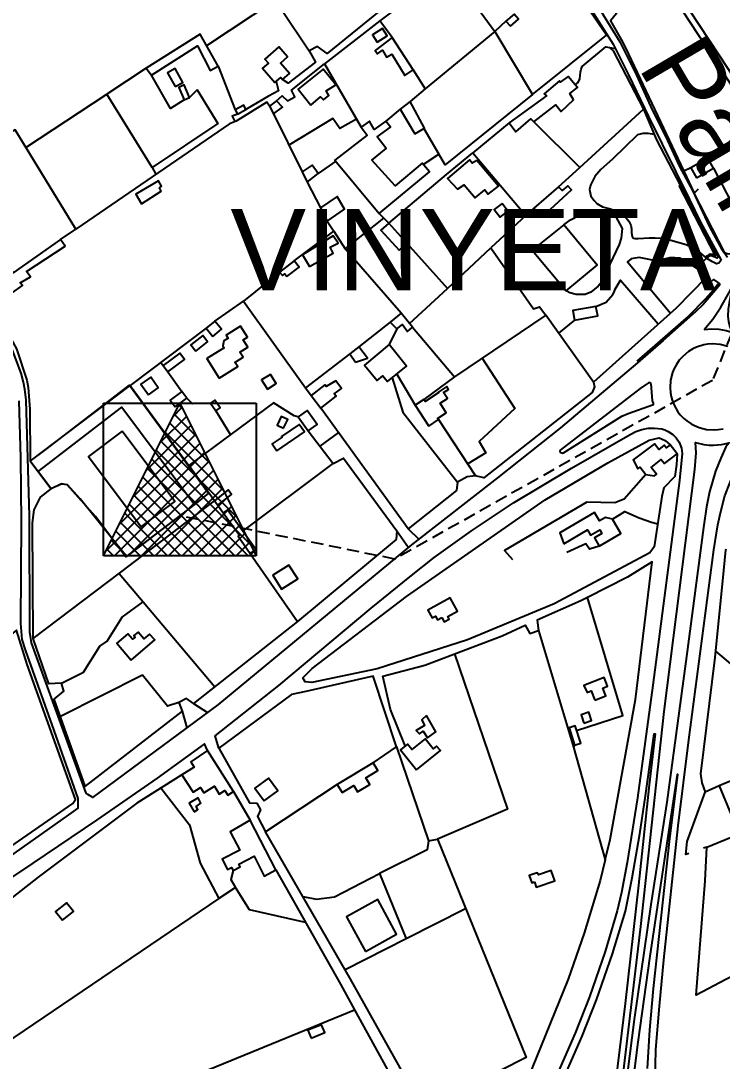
# Model space of a CAD drawing. Header units: millimetres. Extents: x 487814 to 495125, y 4392873 to 4398925.
# Drawn here: x 491263 to 491631, y 4395383 to 4395928 of the extents above; entities that cross this region are included whole.
import ezdxf
from ezdxf.enums import TextEntityAlignment as Align

# ---------------------------------------------------------------- set-up
doc = ezdxf.new("R2010")
doc.units = ezdxf.units.MM
doc.linetypes.add('TRAZOS2', pattern=[9.525, 6.35, -3.175])
for name, color, linetype in [('Cartografia_Base', 8, 'Continuous'), ('Subestacion_extension', 100, 'Continuous'), ('Subestacion_posicion', 100, 'Continuous'), ('Subestacion_rotulo', 100, 'Continuous'), ('Texto_Cartografia_Territorial', 7, 'Continuous'), ('Tramo_MT__15_S_E_Trazado', 5, 'TRAZOS2')]:
    doc.layers.add(name, color=color, linetype=linetype)
doc.styles.get("Standard").update_dxf_attribs({"font": 'arial.ttf'})

# ---------------------------------------------------------------- blocks, each defined once
blk = doc.blocks.new('SUBESTACION_1')
at = {"color": 162}
for p, q in [((-0.933, -0.788), (0.067, 1.212)), ((-0.933, -0.788), (-0.933, 1.212)), ((-0.933, 1.212), (1.067, 1.212)), ((-0.933, -0.788), (0.067, 1.212)), ((-0.933, -0.788), (-0.933, 1.212)), ((-0.933, 1.212), (1.067, 1.212)), ((0.067, 1.212), (1.067, -0.788)), ((0.067, 1.212), (1.067, -0.788)), ((1.067, 1.212), (1.067, -0.788)), ((1.067, 1.212), (1.067, -0.788)), ((1.067, -0.788), (-0.933, -0.788)), ((1.067, -0.788), (-0.933, -0.788)), ((1.067, -0.788), (-0.933, -0.788)), ((1.067, -0.788), (-0.933, -0.788))]:
    blk.add_line(p, q, dxfattribs=at)
at = {"color": 162, "linetype": 'Continuous'}
for p, q in [((-0.017, 1.043), (0.095, 1.156)), ((0.11, 1.128), (0.053, 1.184)), ((-0.194, 0.69), (0.154, 1.038)), ((0.286, 0.774), (-0.006, 1.066)), ((-0.371, 0.336), (0.213, 0.92)), ((0.64, 0.067), (-0.124, 0.831)), ((0.463, 0.421), (-0.065, 0.949)), ((-0.724, -0.371), (0.331, 0.685)), ((-0.548, -0.017), (0.272, 0.803)), ((0.817, -0.286), (-0.183, 0.713)), ((-0.901, -0.724), (0.39, 0.567)), ((0.994, -0.64), (-0.241, 0.595)), ((-0.788, -0.788), (0.449, 0.449)), ((0.964, -0.788), (-0.3, 0.477)), ((-0.611, -0.788), (0.508, 0.331)), ((0.788, -0.788), (-0.359, 0.359)), ((-0.434, -0.788), (0.567, 0.213)), ((0.611, -0.788), (-0.418, 0.241)), ((0.257, -0.788), (-0.536, 0.006)), ((0.434, -0.788), (-0.477, 0.124)), ((-0.257, -0.788), (0.626, 0.095)), ((0.08, -0.788), (-0.595, -0.112)), ((-0.08, -0.788), (0.685, -0.022)), ((-0.096, -0.788), (-0.654, -0.23)), ((0.096, -0.788), (0.744, -0.14)), ((0.273, -0.788), (0.803, -0.258)), ((-0.273, -0.788), (-0.713, -0.348)), ((0.45, -0.788), (0.862, -0.376)), ((-0.45, -0.788), (-0.772, -0.466)), ((0.627, -0.788), (0.92, -0.494)), ((-0.627, -0.788), (-0.831, -0.584)), ((0.803, -0.788), (0.979, -0.612)), ((-0.803, -0.788), (-0.89, -0.701)), ((0.98, -0.788), (1.038, -0.729))]:
    blk.add_line(p, q, dxfattribs=at)

msp = doc.modelspace()

# ---------------------------------------------------------------- linework, layer by layer
at = {"layer": 'Cartografia_Base'}
for p, q in [((491396.82, 4395938.33, 123.37), (491360.69, 4395914.5, 123.75)), ((491399.99, 4395933.52, 124.32), (491414.5, 4395911.81, 123.21)), ((491451.35, 4395927.48, 123.15), (491422.52, 4395905.03, 122.88)), ((491457.88, 4395918.71, 124.15), (491451.35, 4395927.48, 123.15)), ((491570.61, 4395919.95, 122.73), (491570.02, 4395919.93, 123.08)), ((491571.75, 4395913.52, 122.74), (491574.69, 4395913.01, 122.74)), ((491422.52, 4395905.03, 122.88), (491441.65, 4395871.85, 123.96)), ((491329.14, 4395902.67, 120.86), (491308.55, 4395889.13, 120.61)), ((491366.77, 4395903.8, 123.25), (491375.72, 4395880.84, 123.18)), ((491468.82, 4395901.94, 124.03), (491475.24, 4395891.99, 123.43)), ((491266.09, 4395861.2, 120.1), (491308.55, 4395889.13, 120.61)), ((491475.24, 4395891.99, 123.43), (491467.38, 4395885.29, 123.35)), ((491395.66, 4395878.83, 123.24), (491410.72, 4395848.4, 123.24)), ((491461.98, 4395881.34, 123.35), (491454.61, 4395874.99, 123.35)), ((491556.09, 4395850.75, 122.99), (491589.4, 4395881.32, 123.77)), ((491519.2, 4395874.14, 124.03), (491500.05, 4395858.38, 123.34)), ((491532.01, 4395874.71, 123.62), (491556.09, 4395850.75, 122.99)), ((491474.43, 4395871.09, 122.47), (491482.32, 4395857.69, 122.36)), ((491474.06, 4395852.32, 122.25), (491482.32, 4395857.69, 122.36)), ((491500.05, 4395858.38, 123.34), (491527.82, 4395825.58, 122.83)), ((491332.27, 4395850.74, 119.7), (491334.13, 4395847.18, 119.65)), ((491428.32, 4395854.04, 123.24), (491419.2, 4395847.65, 123.2)), ((491545.03, 4395840.6, 122.74), (491556.09, 4395850.75, 122.99)), ((491614.3, 4395850.64, 124.66), (491610.67, 4395848.76, 123.08)), ((491610.67, 4395848.76, 123.08), (491616.06, 4395837.26, 122.53)), ((491413.44, 4395843, 121.64), (491420.29, 4395829.7, 121.56)), ((491618.09, 4395839.4, 122.95), (491616.06, 4395837.26, 122.53)), ((491532.05, 4395829.51, 122.93), (491527.82, 4395825.58, 122.83)), ((491423.83, 4395822.57, 121.52), (491427.28, 4395817.36, 121.46)), ((491433.32, 4395808.23, 121.07), (491453.58, 4395824.14, 122.45)), ((491451.04, 4395826.61, 122.82), (491453.58, 4395824.14, 122.45)), ((491527.82, 4395825.58, 122.83), (491509.54, 4395808.6, 122.4)), ((491284.21, 4395813, 120), (491292.18, 4395818.47, 120.08)), ((491406.59, 4395801.92, 121.07), (491427.28, 4395817.36, 121.46)), ((491427.28, 4395817.36, 121.46), (491433.32, 4395808.23, 121.07)), ((491462.63, 4395774.45, 122.4), (491433.32, 4395808.23, 121.07)), ((491465.51, 4395811.11, 122.59), (491486.77, 4395787.46, 121.87)), ((491486.77, 4395787.46, 121.87), (491509.54, 4395808.6, 122.4)), ((491622.45, 4395803.33, 121.81), (491619.23, 4395799.73, 121.85)), ((491398.82, 4395795.96, 121.07), (491380, 4395780.84, 119.93)), ((491622.54, 4395793.38, 120.26), (491623.01, 4395793.05, 120.26)), ((491466.95, 4395769.06, 121.41), (491486.77, 4395787.46, 121.87)), ((491365.06, 4395770.37, 119.93), (491380, 4395780.84, 119.93)), ((491380, 4395780.84, 119.93), (491412.53, 4395735.45, 120.96)), ((491538.3, 4395773.41, 120.72), (491490.47, 4395741.17, 120.88)), ((491456.91, 4395769.78, 121.03), (491440.4, 4395756.93, 122.06)), ((491553.32, 4395770.81, 119.73), (491544.97, 4395764.06, 119.36)), ((491360.48, 4395766.62, 119.93), (491320.72, 4395736.55, 120.78)), ((491460.26, 4395766.34, 119.78), (491456.23, 4395758.03, 119.53)), ((491468.48, 4395767.16, 120.8), (491490.47, 4395741.17, 120.88)), ((491435.68, 4395753.26, 122.06), (491412.53, 4395735.45, 120.96)), ((491336.75, 4395748.66, 118.66), (491338, 4395747.05, 118.67)), ((491340.39, 4395743.8, 118.69), (491347.82, 4395733.47, 118.74)), ((491460.26, 4395742.51, 118.89), (491469.91, 4395726.4, 118.45)), ((491490.47, 4395741.17, 120.88), (491474.45, 4395729.37, 121.83)), ((491268.41, 4395696.99, 120.89), (491320.72, 4395736.55, 120.78)), ((491320.72, 4395736.55, 120.78), (491351.35, 4395694.73, 120.12)), ((491412.53, 4395735.45, 120.96), (491415.42, 4395731.42, 120.95)), ((491365.52, 4395723.32, 118.79), (491373.15, 4395710.78, 118.4)), ((491413.88, 4395712.84, 120.19), (491426.92, 4395695.78, 118.82)), ((491429.7, 4395712.03, 117.89), (491419.98, 4395704.85, 118.12)), ((491379.64, 4395660.38, 119.01), (491426.92, 4395695.78, 118.82)), ((491366.64, 4395674.02, 119.51), (491369.45, 4395670.05, 119.51)), ((491460.36, 4395660.57, 118.23), (491466.35, 4395651.89, 118.46)), ((491466.27, 4395661.52, 118.9), (491471.86, 4395656.25, 118.9)), ((491383.59, 4395648.74, 119.51), (491408.23, 4395613.05, 118.52)), ((491314.88, 4395638.15, 118.53), (491327.44, 4395623.29, 118.2)), ((491327.44, 4395623.29, 118.2), (491365.01, 4395578.86, 117.68)), ((491534.43, 4395608.42, 117.09), (491552.83, 4395547.25, 117.44)), ((491353.92, 4395570.08, 117.73), (491361.17, 4395565.42, 117.6)), ((491347.9, 4395566.2, 117.72), (491350.37, 4395557.44, 117.55)), ((491553.4, 4395548.34, 117.44), (491552.83, 4395547.25, 117.44)), ((491297.2, 4395526.91, 117.12), (491296.49, 4395526.12, 117.11)), ((491374.79, 4395524.06, 119.19), (491383.5, 4395509.11, 119.19)), ((491429.13, 4395527.71, 118.66), (491391.5, 4395503.07, 118.96)), ((491629.08, 4395527.11, 117.65), (491621.69, 4395523.79, 118.3)), ((491622.69, 4395495.02, 117.93), (491620.85, 4395494.38, 117.77)), ((491451.3, 4395481.09, 115.32), (491465.27, 4395447, 114.21)), ((491375.88, 4395473.92, 117.53), (491367.17, 4395468.02, 117.31)), ((491367.17, 4395468.02, 117.31), (491254.84, 4395391.95, 117.7)), ((491496.33, 4395462.76, 114.6), (491465.27, 4395447, 114.21)), ((491465.27, 4395447, 114.21), (491433.35, 4395430.74, 115.03)), ((491323.04, 4395362.76, 116.79), (491438.24, 4395409.84, 117.08))]:
    msp.add_line(p, q, dxfattribs=at)
for points in [[(491642.05, 4395819.92, 122.24), (491659.59, 4395857.22, 121.83), (491593.24, 4395958.24, 122.88), (491547.25, 4396027.16, 124.77)], [(491522.94, 4396012.64, 124.39), (491531.66, 4395997.15, 123.74), (491551.48, 4395958.55, 123.47), (491567.12, 4395935.26, 123.93), (491568.3, 4395934.9, 123.93), (491571.33, 4395934.78, 123.97), (491572.7, 4395935.71, 123.82), (491575.41, 4395931.38, 123.74), (491572.21, 4395927.42, 123.78), (491577.83, 4395917.81, 123.78), (491580.07, 4395913.37, 123.63), (491610.67, 4395848.76, 123.08)], [(491531.33, 4395888.96, 122.95), (491570.02, 4395919.93, 124.05), (491553.3, 4395944.63, 123.55), (491549.25, 4395943.29, 123.55), (491546.89, 4395946.89, 124.39), (491550.38, 4395950.57, 125.12), (491541.41, 4395966.76, 124.86), (491502.07, 4395934.98, 124.13), (491511.59, 4395921.91, 123.16), (491531.33, 4395888.96, 122.95)], [(491644.11, 4395886.59, 122.01), (491648.86, 4395890.64, 121.85), (491649.97, 4395891.83, 121.81), (491653.13, 4395895.44, 121.66), (491657.44, 4395901.13, 121.48), (491660.49, 4395905.81, 121.48), (491662.94, 4395910.11, 121.5), (491665.54, 4395915.4, 121.64), (491667.7, 4395920.6, 121.76), (491664.69, 4395921.68, 121.67), (491638.86, 4395961.13, 122.43), (491608.38, 4395941.17, 122.49), (491644.11, 4395886.59, 122.01)], [(491470.98, 4395948.84, 122.91), (491423.76, 4395910.49, 123.71), (491418.86, 4395914.02, 123.25), (491414.5, 4395911.81, 123.21)], [(491563.29, 4395939.01, 122.68), (491577.08, 4395916.56, 122.54), (491585.74, 4395899.07, 122.53), (491593.16, 4395882.88, 122.5), (491601.99, 4395864.83, 122.14), (491608.32, 4395851.34, 122.08), (491615.24, 4395838.27, 122.15), (491624.06, 4395819.7, 122.01), (491630.34, 4395808.12, 121.4), (491633.52, 4395803.82, 120.84)], [(491468.49, 4395935.85, 123.62), (491468.72, 4395934.22, 123.33), (491465.82, 4395932.1, 123.33), (491461.91, 4395935.39, 123.32), (491451.35, 4395927.48, 123.15)], [(491562.27, 4395933.11, 122.18), (491573.53, 4395915.33, 122.08), (491581.6, 4395899.15, 122.58), (491592.12, 4395877.36, 122.57), (491613.65, 4395833.91, 121.87), (491619.25, 4395822.14, 121.76), (491630.07, 4395802.23, 120.55)], [(491517.45, 4395927.36, 124.01), (491511.59, 4395921.91, 123.16), (491475.24, 4395891.99, 123.43)], [(491519.79, 4395924.63, 125.46), (491524.09, 4395928.3, 125.46), (491521.75, 4395931.03, 125.46), (491517.45, 4395927.36, 125.46), (491519.79, 4395924.63, 125.46)], [(491331.83, 4395899.13, 120.14), (491355.94, 4395914.38, 121.08), (491362.54, 4395901.59, 121), (491366.77, 4395903.8, 121.12), (491357.27, 4395920.52, 121.22), (491329.14, 4395902.67, 120.12), (491331.83, 4395899.13, 120.14)], [(491450.02, 4395916.26, 122.58), (491455.24, 4395919.62, 122.58), (491452.76, 4395923.49, 122.58), (491447.54, 4395920.13, 122.58), (491450.02, 4395916.26, 122.58)], [(491457.88, 4395918.71, 121.94), (491449.01, 4395911.92, 121.82), (491450.25, 4395910.3, 121.79), (491452.9, 4395912.11, 121.84), (491454.91, 4395908.53, 121.78), (491457.71, 4395909.97, 121.82), (491464.5, 4395898.97, 121.67), (491468.82, 4395901.94, 121.71), (491457.88, 4395918.71, 121.94)], [(491400.38, 4395896.81, 121.35), (491404.04, 4395899.99, 121.43), (491399.32, 4395905.43, 121.53), (491402.99, 4395908.62, 121.61), (491398.48, 4395913.81, 121.7), (491391.22, 4395907.5, 121.55), (491393.08, 4395905.36, 121.51), (491389.96, 4395902.65, 121.44), (491396.47, 4395895.16, 121.31), (491399.5, 4395897.82, 121.37), (491400.38, 4395896.81, 121.35)], [(491414.5, 4395911.81, 123.21), (491417.71, 4395905.84, 123.06), (491403.5, 4395894.81, 123.14), (491400.38, 4395896.81, 123.71)], [(491553.72, 4395894.04, 124), (491555.34, 4395895.25, 123.88), (491556.21, 4395897.19, 123.73), (491556.41, 4395900.56, 123.73), (491556.8, 4395902.22, 123.73), (491557.43, 4395903.52, 123.73), (491569.77, 4395913.94, 123.73), (491571.75, 4395913.52, 123.73), (491573.53, 4395911.84, 123.73), (491589.4, 4395881.32, 123.77)], [(491397.25, 4395885.55, 122.63), (491400.22, 4395888.33, 122.63), (491403.11, 4395885.59, 122.4), (491406.83, 4395887.74, 122.44), (491405.12, 4395891.25, 122.85), (491422.52, 4395905.03, 122.88)], [(491349.01, 4395886.16, 121.43), (491341.82, 4395881.54, 121.2), (491331.83, 4395899.13, 121.09)], [(491344.18, 4395893.07, 123.82), (491348.28, 4395895.31, 123.82), (491344.29, 4395902.61, 123.82), (491340.19, 4395900.37, 123.82), (491344.18, 4395893.07, 123.82)], [(491415.3, 4395883.41, 121.12), (491420.3, 4395887.74, 121.23), (491421.89, 4395886.1, 121.21), (491424.78, 4395888.44, 121.26), (491423.37, 4395890.81, 121.3), (491428.31, 4395894.03, 121.38), (491421.66, 4395902.15, 121.53), (491408.71, 4395891.73, 121.27), (491415.3, 4395883.41, 121.12)], [(491349.01, 4395886.16, 123.6), (491351.84, 4395887.4, 123.6), (491349, 4395893.92, 123.6), (491346.17, 4395892.68, 123.6), (491349.01, 4395886.16, 123.6)], [(491397.22, 4395895.81, 123.67), (491398.3, 4395890.93, 123.52), (491393.15, 4395888.14, 123.52), (491381.32, 4395881.06, 123.44)], [(491553.72, 4395894.04, 121.92), (491549.99, 4395898.35, 121.75), (491545.8, 4395895.47, 121.69), (491545.43, 4395896.11, 121.67), (491537.55, 4395889.35, 121.55), (491538.77, 4395888.26, 121.57), (491519.2, 4395874.14, 121.01), (491522.7, 4395869.37, 120.93), (491530.49, 4395876.13, 121.12), (491532.01, 4395874.71, 121.12), (491543.65, 4395883.46, 121.61), (491546.29, 4395880.09, 121.58), (491552.74, 4395886.08, 121.84), (491550.86, 4395889.53, 121.83), (491554.98, 4395892.6, 121.95), (491553.72, 4395894.04, 121.92)], [(491351.84, 4395887.4, 121.39), (491355.76, 4395891.37, 121.39), (491366.55, 4395873.69, 121.24), (491332.27, 4395850.74, 120.02), (491308.55, 4395889.13, 120.61)], [(491531.33, 4395888.96, 122.95), (491485.66, 4395852.05, 122.66), (491482.32, 4395857.69, 122.36)], [(491393.61, 4395882.75, 122.09), (491392.25, 4395884.88, 122.09), (491376.13, 4395875.05, 121.94), (491372.75, 4395873.6, 121.41), (491292.18, 4395818.47, 120.08)], [(491376.9, 4395878.72, 123.44), (491381.32, 4395881.06, 123.44), (491380.28, 4395883.29, 123.44), (491375.72, 4395880.84, 123.44), (491376.9, 4395878.72, 123.44)], [(491395.66, 4395878.83, 124.07), (491400.41, 4395882.37, 124.07), (491397.25, 4395885.55, 124.07), (491393.61, 4395882.75, 124.07), (491395.66, 4395878.83, 124.07)], [(491469.66, 4395868.29, 121.17), (491474.78, 4395871.3, 121.19), (491467.38, 4395885.29, 121.45), (491461.98, 4395881.34, 121.36), (491469.66, 4395868.29, 121.17)], [(491376.9, 4395878.72, 121.81), (491374.18, 4395877.62, 121.39), (491375.43, 4395874.75, 121.28)], [(491589.4, 4395881.32, 123.77), (491596.33, 4395865.14, 123.27), (491614.79, 4395829.78, 122.79), (491628.65, 4395803.75, 122.79), (491627.97, 4395803.24, 122.79), (491625.51, 4395804.36, 122.92), (491624.67, 4395804.55, 122.82), (491624.3, 4395804.48, 122.91), (491623.4, 4395803.89, 123.16)], [(491439.23, 4395876.05, 121.14), (491430.55, 4395871.18, 121), (491426.8, 4395876.33, 121.07), (491403.8, 4395862.38, 120.76)], [(491451.04, 4395826.61, 120.55), (491477.41, 4395848.38, 120.82), (491473.57, 4395852.93, 120.91), (491459.38, 4395841.1, 120.7), (491447.31, 4395854.6, 120.82), (491454.8, 4395860.74, 120.96), (491450.08, 4395866.74, 121.04), (491456.93, 4395871.91, 121.17), (491454.61, 4395874.99, 121.2), (491448.4, 4395870.64, 121.1), (491445.94, 4395874.94, 121.15), (491441.65, 4395871.85, 121.08), (491444.74, 4395867.61, 121.02), (491427.82, 4395854.65, 120.75), (491451.04, 4395826.61, 120.55)], [(491292.18, 4395818.47, 120.08), (491260.41, 4395870.51, 120.55), (491218.69, 4395846.54, 121.5), (491237.2, 4395800.46, 121.09), (491239.64, 4395795.92, 121.09), (491242.58, 4395794.79, 121.09), (491246.93, 4395787.31, 121.31)], [(491595.14, 4395867.92, 122.38), (491591.89, 4395868.47, 122.33), (491589.08, 4395868.47, 122.27), (491586.27, 4395867.76, 122.19), (491573.17, 4395855.13, 121.56), (491567.09, 4395849.75, 121.28), (491564.05, 4395846.01, 121.11), (491561.71, 4395841.56, 120.95), (491561.24, 4395839.22, 120.88), (491561.94, 4395835.71, 120.8), (491563.58, 4395833.37, 120.78), (491564.98, 4395831.97, 120.77), (491568.03, 4395830.1, 120.78), (491572.24, 4395829.16, 120.85), (491577.38, 4395827.06, 120.89), (491579.49, 4395825.42, 120.88), (491581.83, 4395822.61, 120.85), (491582.76, 4395820.51, 120.8), (491583.23, 4395818.63, 120.75), (491583.23, 4395816.53, 120.69), (491583.47, 4395814.66, 120.63), (491584.17, 4395813.72, 120.62), (491584.87, 4395813.49, 120.63), (491586.74, 4395813.49, 120.67), (491592.36, 4395813.96, 120.8), (491595.63, 4395813.96, 120.87), (491599.37, 4395813.72, 120.94), (491602.65, 4395813.02, 121.03), (491611.77, 4395810.45, 121.21), (491617.39, 4395807.4, 121.27), (491622.72, 4395803.13, 121.29)], [(491453.58, 4395824.14, 122.45), (491456.19, 4395821.65, 122.09), (491486.32, 4395847.09, 122.85), (491500.05, 4395858.38, 123.34)], [(491617.23, 4395845.4, 122.06), (491626.08, 4395850.32, 121.94), (491623.15, 4395855.57, 121.91), (491614.3, 4395850.64, 122.04), (491617.23, 4395845.4, 122.06)], [(491413.44, 4395843, 124.68), (491419.2, 4395847.65, 124.68), (491415.99, 4395852, 124.68), (491410.72, 4395848.4, 124.68), (491413.44, 4395843, 124.68)], [(491502.27, 4395854.39, 120.79), (491499.82, 4395852.92, 120.78), (491498.36, 4395854.79, 120.81), (491486.82, 4395844.97, 120.72), (491492.09, 4395839.41, 120.61), (491495.58, 4395841.66, 120.62), (491501.3, 4395834.9, 120.49), (491506.33, 4395839.01, 120.53), (491508.19, 4395836.82, 120.49), (491513.58, 4395841.03, 120.53), (491502.27, 4395854.39, 120.79)], [(491626.08, 4395850.32, 123.32), (491642.05, 4395819.92, 122.24), (491635.61, 4395806.29, 122.34), (491634.8, 4395805.58, 122.28), (491633.75, 4395805.34, 122.22), (491632.73, 4395805.63, 122.16), (491632.13, 4395806.13, 122.11), (491616.06, 4395837.26, 122.53)], [(491326.6, 4395831.68, 119.38), (491336.87, 4395838.28, 119.53), (491335.97, 4395840.02, 119.55), (491337.12, 4395841.01, 119.57), (491335.56, 4395843.71, 119.61), (491323.71, 4395836.8, 119.44), (491326.6, 4395831.68, 119.38)], [(491536.35, 4395824.93, 120.35), (491551.82, 4395838.96, 120.69), (491549.89, 4395841.09, 120.71), (491546.82, 4395838.72, 120.65), (491545.03, 4395840.6, 120.66), (491532.05, 4395829.51, 120.38), (491536.35, 4395824.93, 120.35)], [(491607.93, 4395841.28, 122.85), (491627.07, 4395804.52, 122.1), (491625.57, 4395805.16, 122.1), (491624.42, 4395805.43, 122.1), (491623.88, 4395805.23, 122.1), (491622.8, 4395804.41, 123)], [(491423.83, 4395822.57, 123.8), (491432.99, 4395828.87, 123.8), (491429.07, 4395835.6, 123.8), (491420.29, 4395829.7, 123.8), (491423.83, 4395822.57, 123.8)], [(491515.4, 4395831.9, 123.38), (491511.3, 4395828.8, 123.38), (491514.35, 4395824.77, 123.38), (491518.45, 4395827.89, 123.38), (491515.4, 4395831.9, 123.38)], [(491547.7, 4395820.72, 120.36), (491551.18, 4395823.31, 120.44), (491555.62, 4395825.65, 120.51), (491558.43, 4395826.59, 120.56), (491561.24, 4395827.06, 120.59), (491567.32, 4395827.06, 120.68), (491570.6, 4395826.59, 120.73), (491573.41, 4395825.89, 120.77), (491574.81, 4395825.19, 120.78), (491578.32, 4395818.87, 120.65), (491577.85, 4395813.72, 120.48), (491576.68, 4395810.45, 120.36), (491571.77, 4395800.15, 120.11), (491570.36, 4395795.94, 120.05), (491568.49, 4395791.96, 120.01), (491565.68, 4395788.69, 120), (491561.94, 4395785.41, 119.97), (491558.9, 4395784.24, 119.96), (491554.22, 4395784.24, 119.97), (491550.95, 4395785.18, 119.92), (491548.95, 4395786.19, 119.91)], [(491456.19, 4395821.65, 120.5), (491451.88, 4395817.88, 120.45), (491461.57, 4395807.54, 120.31), (491465.51, 4395811.11, 120.35), (491456.19, 4395821.65, 120.5)], [(491548.95, 4395786.19, 119.91), (491565.18, 4395799.67, 120.15), (491547.7, 4395820.72, 120.36), (491531.24, 4395807.53, 120), (491548.95, 4395786.19, 119.91)], [(491247.92, 4395777.42, 120.17), (491264.37, 4395789.01, 119.7), (491263.12, 4395790.29, 119.71), (491268.5, 4395793.57, 119.61), (491266.47, 4395796.26, 119.62), (491286.74, 4395809.6, 119.37), (491284.21, 4395813, 119.42), (491259.5, 4395795.54, 119.72), (491257.62, 4395798.47, 119.74), (491249.69, 4395793.35, 119.88), (491251.56, 4395790.07, 119.88), (491243.21, 4395785.09, 120.23), (491247.92, 4395777.42, 120.17)], [(491414.55, 4395798.91, 120.18), (491426.97, 4395805.94, 120.3), (491425.39, 4395809.05, 120.3), (491429.56, 4395811.14, 120.36), (491426.98, 4395814.89, 120.39), (491410.88, 4395805.08, 120.18), (491414.55, 4395798.91, 120.18)], [(491509.54, 4395808.6, 122.4), (491531.85, 4395776.79, 120.34), (491534.99, 4395777.85, 120.31), (491538.3, 4395773.41, 120.72)], [(491402.71, 4395793.68, 121.82), (491409.12, 4395798.61, 121.82), (491406.59, 4395801.92, 121.82), (491398.82, 4395795.96, 121.82), (491400.39, 4395794.18, 121.82), (491401.61, 4395795.12, 121.82), (491402.71, 4395793.68, 121.82)], [(491618.2, 4395797.34, 120.7), (491611.07, 4395802.02, 120.95), (491608.5, 4395803.19, 120.91), (491605.92, 4395803.43, 120.85), (491603.12, 4395803.43, 120.78), (491597.97, 4395802.26, 120.6), (491594.23, 4395802.26, 120.51), (491587.21, 4395803.66, 120.37), (491583, 4395802.96, 120.26), (491581.13, 4395801.32, 120.17), (491603.57, 4395774.46, 120.13)], [(491622.45, 4395803.33, 121.81), (491622.72, 4395803.13, 122.94), (491623.4, 4395803.89, 123.16), (491622.8, 4395804.41, 123), (491622.08, 4395803.62, 123.01), (491622.45, 4395803.33, 121.81)], [(491630.07, 4395802.23, 120.55), (491628.98, 4395800.71, 120.96), (491627.66, 4395800.25, 120.96), (491625.52, 4395801.28, 120.97), (491622.72, 4395803.13, 121.29)], [(491619.02, 4395798.57, 122.92), (491618.2, 4395797.34, 121.65), (491618.15, 4395796.92, 121.65), (491618.34, 4395796.57, 121.66), (491622.54, 4395793.38, 121.54), (491606.57, 4395777.13, 120.86), (491563.33, 4395738.34, 119.89), (491538.3, 4395773.41, 120.72)], [(491619.02, 4395798.57, 122.92), (491619.66, 4395799.38, 122.92), (491618.93, 4395799.97, 122.92), (491618.29, 4395799.16, 122.92), (491619.02, 4395798.57, 122.92)], [(491564.6, 4395778.05, 119.9), (491569.9, 4395780.27, 119.95), (491573.41, 4395784.24, 120), (491574.11, 4395785.41, 120), (491574.58, 4395787.05, 120), (491577.38, 4395791.73, 120), (491597.21, 4395768.81, 120.03)], [(491628.88, 4395790.2, 120.3), (491626.07, 4395786.62, 120.2), (491621.79, 4395781.79, 120.05), (491613.03, 4395772.88, 119.73), (491586.03, 4395749.33, 119.63)], [(491625.37, 4395791.38, 120.28), (491626.16, 4395792.15, 120.28), (491628.88, 4395790.2, 120.63), (491629.4, 4395789.35, 120.63), (491627.05, 4395786.35, 120.61), (491620.65, 4395779.1, 120.5), (491616.7, 4395775.1, 120.38), (491599.77, 4395760.17, 120.09)], [(491621.32, 4395765.89, 120.29), (491625.79, 4395771.31, 120.4), (491630.02, 4395777.58, 120.46), (491634.36, 4395785.37, 120.71), (491638.65, 4395793.58, 120.77), (491635.27, 4395784.48, 120.73), (491634.29, 4395779.9, 120.61), (491633.83, 4395776.6, 120.53), (491633.66, 4395772.87, 120.46), (491633.98, 4395769.97, 120.42), (491634.66, 4395767.3, 120.36), (491635.8, 4395764.5, 120.23)], [(491248.79, 4395778.04, 121.69), (491261.12, 4395755.84, 120.97), (491266.51, 4395739.4, 120.97), (491267.26, 4395735.51, 120.97), (491268.2, 4395724.25, 120.97), (491268.41, 4395696.99, 120.89)], [(491462.63, 4395774.45, 125.63), (491456.91, 4395769.78, 125.63), (491460.26, 4395766.34, 125.63), (491463.29, 4395768.49, 125.63), (491465.88, 4395764.94, 125.63), (491468.48, 4395767.16, 125.63), (491462.63, 4395774.45, 125.63)], [(491553.32, 4395770.81, 122.35), (491565.5, 4395773, 122.35), (491564.6, 4395778.05, 122.35), (491552.42, 4395775.87, 122.35), (491553.32, 4395770.81, 122.35)], [(491364.02, 4395762.29, 120.41), (491368.6, 4395766.04, 120.41), (491365.06, 4395770.37, 120.41), (491360.48, 4395766.62, 120.41), (491364.02, 4395762.29, 120.41)], [(491355, 4395754.64, 121.44), (491361.26, 4395759.52, 121.44), (491358.67, 4395762.86, 121.44), (491352.41, 4395757.98, 121.44), (491355, 4395754.64, 121.44)], [(491367.31, 4395740.49, 119.11), (491377, 4395746.54, 119.29), (491375.47, 4395748.6, 119.3), (491379.89, 4395751.37, 119.38), (491378.18, 4395754.1, 119.4), (491382.32, 4395756.69, 119.48), (491379.88, 4395760.59, 119.5), (491382.1, 4395761.98, 119.54), (491378.5, 4395767.76, 119.53), (491370.9, 4395763.02, 119.36), (491371.96, 4395761.3, 119.37), (491369.78, 4395759.94, 119.32), (491369.19, 4395757.43, 119.29), (491369.84, 4395756.39, 119.29), (491360.88, 4395750.79, 119.1), (491367.31, 4395740.49, 119.11)], [(491621.32, 4395765.89, 120.29), (491625.02, 4395766.25, 120.27), (491629, 4395766.1, 120.26), (491632.77, 4395765.43, 120.24), (491635.8, 4395764.5, 120.23)], [(491599.77, 4395760.17, 120.09), (491586.39, 4395748.51, 119.79), (491546.04, 4395714.38, 119.89), (491513.07, 4395688.37, 119.41), (491467.98, 4395653.23, 118.97), (491366.68, 4395569.5, 117.62), (491300.99, 4395520.92, 117.33), (491300.62, 4395521.29, 117.05), (491298.44, 4395522.54, 117.05), (491297.61, 4395523.3, 117.05), (491269.09, 4395601.89, 118.62), (491268.45, 4395605.48, 118.62), (491268.19, 4395607.25, 118.64), (491268.05, 4395668.34, 119.7), (491266.22, 4395728.89, 119.89), (491265.62, 4395734.65, 119.89), (491264.89, 4395738.37, 119.89), (491263.68, 4395743.12, 119.89), (491258.07, 4395757.93, 120.14)], [(491456.23, 4395758.03, 119.53), (491443.45, 4395747.32, 119.32), (491450.03, 4395739.15, 118.91), (491453.06, 4395741.59, 118.96), (491455.44, 4395738.63, 118.82), (491465.4, 4395746.65, 118.97), (491456.23, 4395758.03, 119.53)], [(491633.57, 4395757.04, 119.86), (491629.69, 4395758.07, 119.86), (491625.68, 4395758.39, 119.86), (491623.01, 4395758.21, 119.86), (491621.02, 4395757.86, 119.86), (491617.19, 4395756.64, 119.86), (491615.37, 4395755.78, 119.86), (491613.08, 4395754.39, 119.86), (491609.99, 4395751.82, 119.86), (491608.21, 4395749.81, 119.86), (491606.68, 4395747.61, 119.86), (491605.42, 4395745.24, 119.86), (491604.67, 4395743.38, 119.86), (491603.68, 4395739.48, 119.86), (491603.39, 4395735.47, 119.86), (491603.6, 4395732.8, 119.86), (491603.97, 4395730.82, 119.86)], [(491340.39, 4395743.8, 121.13), (491349.06, 4395750.2, 121.13), (491346.67, 4395753.46, 121.13), (491338, 4395747.05, 121.13), (491340.39, 4395743.8, 121.13)], [(491438.75, 4395748.9, 122.54), (491444.99, 4395751.01, 122.54), (491440.4, 4395756.93, 122.54), (491435.68, 4395753.26, 122.54), (491438.75, 4395748.9, 122.54)], [(491504.99, 4395750.95, 118.57), (491522.18, 4395724.59, 118.89), (491503.46, 4395707.28, 118.98), (491506.97, 4395701.43, 119.11), (491497.41, 4395695.54, 119.2)], [(491330.21, 4395731.79, 119.55), (491335.39, 4395735.46, 119.55), (491331.5, 4395740.94, 119.55), (491326.32, 4395737.28, 119.55), (491330.21, 4395731.79, 119.55)], [(491392.52, 4395734.77, 120.26), (491397.12, 4395737.7, 120.26), (491394.1, 4395742.46, 120.26), (491389.5, 4395739.53, 120.26), (491392.52, 4395734.77, 120.26)], [(491420.44, 4395724.82, 118.59), (491428.5, 4395730.95, 118.73), (491427.55, 4395732.2, 118.78), (491431.36, 4395735.1, 118.84), (491428.3, 4395739.12, 118.97), (491423.29, 4395736.08, 118.91), (491422.65, 4395736.92, 118.94), (491415.42, 4395731.42, 118.81), (491420.44, 4395724.82, 118.59)], [(491457.93, 4395740.63, 120.8), (491463.4, 4395722.68, 120.31), (491492.17, 4395685.93, 119.7)], [(491477.12, 4395715.38, 118.7), (491482.12, 4395718.77, 118.65), (491481.7, 4395719.4, 118.64), (491486.23, 4395722.36, 118.6), (491482.98, 4395727.33, 118.48), (491486.83, 4395729.85, 118.44), (491484.83, 4395732.9, 118.37), (491487.44, 4395734.61, 118.34), (491486.47, 4395736.09, 118.31), (491481.73, 4395732.99, 118.36), (491482.28, 4395732.88, 118.36), (491475.19, 4395728.24, 118.43), (491474.45, 4395729.37, 118.4), (491469.91, 4395726.4, 118.45), (491477.12, 4395715.38, 118.7)], [(491563.33, 4395738.34, 119.7), (491563.82, 4395735.93, 119.43), (491562.52, 4395732.99, 119.47), (491505.82, 4395688.28, 119.32), (491501.46, 4395689.38, 119.7)], [(491593.5, 4395737.62, 119.77), (491592.88, 4395738.18, 119.96), (491592.01, 4395738.05, 119.79), (491587.81, 4395735.06, 119.84), (491545.8, 4395702.73, 119.5), (491545.7, 4395702.15, 119.56), (491545.9, 4395701.7, 119.56), (491547.05, 4395701.23, 119.56), (491547.66, 4395701.29, 119.56), (491578.19, 4395720.56, 119.46), (491581.5, 4395721.97, 119.54), (491594.26, 4395726.41, 119.69), (491594.66, 4395726.66, 119.69), (491594.67, 4395727.29, 119.69), (491594.26, 4395728.53, 119.69), (491593.5, 4395737.62, 119.77)], [(491344.22, 4395725.48, 120.18), (491350.37, 4395729.96, 120.18), (491347.82, 4395733.47, 120.18), (491341.67, 4395728.99, 120.18), (491344.22, 4395725.48, 120.18)], [(491362.73, 4395727.38, 118.9), (491353.27, 4395726.94, 118.78), (491350.37, 4395729.96, 118.76)], [(491603.97, 4395730.82, 119.86), (491604.51, 4395728.88, 119.86), (491605.49, 4395726.39, 119.86), (491607.51, 4395722.91, 119.86), (491608.74, 4395721.32, 119.86), (491610.6, 4395719.38, 119.86), (491612.13, 4395718.08, 119.86), (491614.35, 4395716.57, 119.86), (491616.12, 4395715.62, 119.86), (491618.6, 4395714.6, 119.86), (491622.51, 4395713.64, 119.86), (491626.52, 4395713.4, 119.86), (491628.53, 4395713.54, 119.86), (491631.17, 4395714.02, 119.86)], [(491218.1, 4395462.23, 116.57), (491288.66, 4395511.8, 117.28), (491293.45, 4395515.34, 117.3), (491293.38, 4395520.45, 117.2), (491279.88, 4395559.06, 118.46), (491266.03, 4395597.73, 119.12), (491264.2, 4395603.63, 119.12), (491263.5, 4395612.1, 119.24), (491263.77, 4395665.26, 119.37), (491263.45, 4395698.8, 119.89), (491262.58, 4395728.65, 119.98)], [(491272.53, 4395691.53, 119.68), (491316.31, 4395725.3, 118.87), (491354.44, 4395674.3, 118.19), (491318.42, 4395646.93, 118.63), (491302.51, 4395667.98, 119.07), (491287.77, 4395684.59, 119.36), (491284.73, 4395685.06, 119.42), (491279.32, 4395682.51, 119.52)], [(491408.63, 4395720.21, 119.74), (491406.58, 4395720.82, 119.74), (491395.81, 4395727.47, 119.74), (491351.35, 4395694.73, 120.12)], [(491365.52, 4395723.32, 120.14), (491367.75, 4395724.85, 120.14), (491364.96, 4395728.91, 120.14), (491362.73, 4395727.38, 120.14), (491365.52, 4395723.32, 120.14)], [(491492.17, 4395685.93, 119.7), (491491.55, 4395681.68, 120.04), (491466.27, 4395661.52, 119.36), (491420.44, 4395724.82, 120.72)], [(491400.97, 4395714.25, 118.4), (491403.16, 4395718.83, 118.49), (491399.77, 4395720.46, 118.55), (491397.58, 4395715.88, 118.43), (491400.97, 4395714.25, 118.4)], [(491413.88, 4395712.84, 121.36), (491418.59, 4395716.2, 121.36), (491413.34, 4395723.57, 121.36), (491408.63, 4395720.21, 121.36), (491413.88, 4395712.84, 121.36)], [(491595.53, 4395372.32, 115.63), (491595.93, 4395389.01, 115.82), (491597.86, 4395411.67, 116.19), (491600.2, 4395436.03, 116.38), (491607.56, 4395506.21, 117.32), (491613.15, 4395551.14, 117.89), (491626.34, 4395650.68, 119.02), (491628.4, 4395663.62, 119.02), (491629.81, 4395669.95, 119.02), (491632.09, 4395678.83, 119.02), (491637.35, 4395692.07, 119.02), (491640.81, 4395698.7, 119.4), (491644.81, 4395704.45, 119.4), (491652.97, 4395713.55, 119.56), (491659.32, 4395719.4, 119.6)], [(491367.07, 4395546.82, 118.08), (491365.24, 4395553.24, 117.66), (491398.6, 4395579.61, 118), (491446.96, 4395620.05, 118.25), (491467.13, 4395636.49, 118.38), (491479.87, 4395646.65, 118.4), (491499.39, 4395660.5, 118.76), (491521.35, 4395675.25, 118.9), (491551.71, 4395693.33, 119.03), (491582.41, 4395710.93, 119.14), (491585.4, 4395712.51, 119.19), (491588.6, 4395713.62, 119.24), (491591.93, 4395714.25, 119.29), (491595.32, 4395714.37, 119.34), (491599.12, 4395713.87, 119.39), (491600.6, 4395713.42, 119.37), (491602.45, 4395712.58, 119.35), (491604.8, 4395710.97, 119.32), (491606.6, 4395709.14, 119.3), (491608.1, 4395706.91, 119.27), (491609.33, 4395703.75, 119.24), (491609.76, 4395700.98, 119.21), (491608.41, 4395686.91, 119.02), (491594.4, 4395579.74, 117.89), (491586.33, 4395520.8, 116.76), (491580.95, 4395486.99, 116.19), (491577.96, 4395471.17, 115.82), (491575.73, 4395461.65, 115.82), (491569.42, 4395440.35, 115.21), (491561.13, 4395416.53, 114.83), (491553.62, 4395397.6, 114.3), (491543.24, 4395373.77, 114.24)], [(491397.48, 4395702.43, 121.59), (491412.04, 4395712.34, 121.59), (491409.12, 4395716.2, 121.59), (491399.97, 4395709.98, 121.59), (491400.23, 4395709.59, 121.59), (491395.01, 4395706.04, 121.59), (491397.48, 4395702.43, 121.59)], [(491482.12, 4395718.77, 119.89), (491501.46, 4395689.38, 119.93), (491497.06, 4395688.81, 120.04), (491492.17, 4395685.93, 119.7)], [(491316.52, 4395712.64, 118.86), (491298.91, 4395699.42, 119.18), (491326.45, 4395662.72, 118.63), (491344.06, 4395675.94, 118.31), (491316.52, 4395712.64, 118.86)], [(491607.1, 4395700.81, 120.22), (491606.74, 4395695.34, 120.41), (491605.94, 4395688.92, 120.41), (491600.1, 4395683.06, 120.68), (491599.09, 4395678.59, 120.87), (491595.1, 4395652.24, 120.75), (491592.87, 4395648.96, 120.79), (491542.62, 4395622.4, 120.26), (491497.26, 4395603.4, 118.89), (491450.06, 4395588.28, 118.92), (491415.86, 4395581.15, 119.92), (491412.3, 4395581.48, 119.99), (491411.16, 4395583.61, 119.99), (491416.07, 4395588.46, 119.72), (491465.37, 4395626.21, 118.2), (491538.06, 4395676.76, 118.54), (491570.88, 4395696.18, 120.14), (491592.39, 4395708.05, 120.33), (491597.73, 4395709.23, 120.53), (491600.82, 4395707.9, 120.68), (491603.45, 4395705.58, 120.68)], [(491577.42, 4395364.19, 117.37), (491588.04, 4395453.38, 116.38), (491600.28, 4395565.98, 117.89), (491616.27, 4395692.58, 119.4), (491617.02, 4395701.34, 119.21), (491616.73, 4395706.73, 119.02), (491621.03, 4395705.71, 119.12), (491623.89, 4395705.39, 119.18), (491626.13, 4395705.33, 119.22), (491630.25, 4395705.67, 119.31), (491634.26, 4395706.56, 119.4), (491632.63, 4395704.43, 119.4), (491629.89, 4395698.57, 119.4), (491627.13, 4395691.82, 119.4), (491624.04, 4395680.98, 119.21), (491622.55, 4395673.07, 119.21), (491620.85, 4395662.31, 118.83), (491612.05, 4395594.77, 118.45), (491601.62, 4395518.56, 117.32), (491593.39, 4395464.89, 116.76), (491584.66, 4395404.81, 116.49), (491568.48, 4395278.66, 119.78)], [(491603.45, 4395705.58, 119.24), (491601.31, 4395703.95, 119.19), (491600.25, 4395705.33, 119.2), (491597.44, 4395703.19, 119.15), (491595.19, 4395706.15, 119.17), (491584.07, 4395697.66, 119.07), (491586.58, 4395692.95, 119.04), (491587.78, 4395693.86, 119.05), (491590.75, 4395689.97, 119.03), (491595.19, 4395689.38, 119.03), (491596.2, 4395690.15, 119.03), (491593.44, 4395693.76, 119.05), (491598.8, 4395697.85, 119.09), (491600.43, 4395695.71, 119.08), (491607.1, 4395700.81, 119.19), (491603.45, 4395705.58, 119.24)], [(491426.92, 4395695.78, 118.82), (491432.42, 4395698.64, 118.82), (491460.36, 4395660.57, 118.52), (491459.92, 4395656.02, 118.52), (491408.23, 4395613.05, 118.52)], [(491269.84, 4395604.1, 119.68), (491269.54, 4395664.73, 120.17), (491270.38, 4395671.49, 119.75), (491273.76, 4395678.18, 119.75), (491279.32, 4395682.51, 120.8), (491268.41, 4395696.99, 120.89)], [(491408.23, 4395613.05, 118.52), (491353.92, 4395570.08, 119.36), (491350.18, 4395572.72, 119.58), (491346.17, 4395570.66, 119.58), (491347.9, 4395566.2, 119.24), (491297.2, 4395526.91, 118.94), (491280.89, 4395572.44, 119.47), (491285.87, 4395576.63, 119.7), (491284.68, 4395580.84, 120), (491278.02, 4395580.52, 119.81), (491269.84, 4395604.1, 120), (491315.79, 4395638.84, 119.17), (491364.85, 4395676.31, 119.93), (491351.35, 4395694.73, 120.12)], [(491590.75, 4395689.97, 119.03), (491579.27, 4395677.11, 118.95), (491574.42, 4395675.13, 118.78), (491559.89, 4395675.57, 118.52), (491516.72, 4395650.24, 118.09), (491520.83, 4395645.55, 117.83)], [(491366.64, 4395674.02, 118.18), (491373.82, 4395679.64, 118.21), (491372.04, 4395681.93, 118.23), (491364.85, 4395676.31, 118.2), (491366.64, 4395674.02, 118.18)], [(491383.59, 4395648.74, 118.22), (491386.49, 4395650.82, 118.24), (491371.6, 4395671.59, 118.17), (491369.45, 4395670.05, 118.16), (491377.93, 4395658.23, 118.13), (491377.17, 4395657.68, 118.13), (491383.59, 4395648.74, 118.22)], [(491547.8, 4395653.81, 117.71), (491560.13, 4395661.04, 117.98), (491561.8, 4395658.19, 117.91), (491566.6, 4395661, 118.11), (491567.69, 4395659.13, 118.06), (491563.75, 4395656.82, 117.89), (491566.25, 4395652.55, 117.78), (491577.6, 4395659.2, 118.25), (491573.23, 4395666.65, 118.44), (491569.62, 4395667.59, 118.41), (491566.4, 4395665.7, 118.28), (491563.81, 4395670.12, 118.39), (491545.68, 4395659.49, 117.95), (491547.8, 4395653.81, 117.71)], [(491573.23, 4395666.65, 118.44), (491579.71, 4395670.72, 118.72), (491587.2, 4395667.42, 118.74), (491593.58, 4395665, 118.77), (491596.92, 4395664.26, 118.81)], [(491566.25, 4395652.55, 117.78), (491561.21, 4395650.9, 117.63), (491559.23, 4395653.76, 117.69), (491549.42, 4395649.13, 117.52)], [(491633.16, 4395650.47, 119.59), (491632.39, 4395650.6, 119.58), (491631.45, 4395639.84, 119.91), (491626.79, 4395594.3, 118.77), (491619.39, 4395533.43, 118.22), (491620.08, 4395528.68, 118.21), (491621.69, 4395523.79, 118.3)], [(491569.42, 4395488.32, 117.22), (491572.02, 4395499.03, 117.32), (491585.29, 4395572.23, 117.63), (491594.07, 4395644.35, 118.92), (491581.14, 4395636.32, 119.04), (491560.22, 4395625.73, 117.96)], [(491399.98, 4395630.06, 118.2), (491408.43, 4395635.44, 118.32), (491403.84, 4395642.64, 118.35), (491395.39, 4395637.26, 118.24), (491399.98, 4395630.06, 118.2)], [(491284.68, 4395580.84, 118.37), (491296.19, 4395586.57, 118.3), (491304.85, 4395600.14, 118.29), (491308.59, 4395602.71, 118.27), (491316.55, 4395615.35, 118.26), (491327.44, 4395623.29, 118.2)], [(491483.86, 4395615.2, 117.44), (491485.15, 4395612.85, 117.35), (491487.8, 4395614.32, 117.31), (491487.01, 4395615.76, 117.38), (491492.1, 4395618.57, 117.19), (491488.27, 4395625.55, 117.53), (491476.54, 4395619.1, 117.7), (491478.85, 4395614.93, 117.54), (491480.48, 4395615.82, 117.53), (491481.53, 4395613.91, 117.45), (491483.86, 4395615.2, 117.44)], [(491560.22, 4395625.73, 117.96), (491556.71, 4395623.96, 117.78), (491533.76, 4395613.72, 117.59), (491534.43, 4395608.42, 117.09)], [(491554.48, 4395555.97, 117.44), (491578.6, 4395563.89, 117.28), (491560.22, 4395625.73, 117.96)], [(491464.74, 4395547.93, 118.2), (491457.09, 4395567.07, 118.05), (491453.04, 4395584.42, 118.01), (491475.02, 4395590.28, 118.12), (491515.45, 4395605.65, 117.93), (491527.59, 4395611.15, 117.78), (491529.9, 4395606.82, 117.78), (491534.43, 4395608.42, 117.09)], [(491149.21, 4395422.73, 117.42), (491180.57, 4395445.76, 117.87), (491177.79, 4395451.7, 118.29), (491182.48, 4395453.62, 118.29), (491185.64, 4395448.97, 118.21), (491209.2, 4395466.37, 118.25), (491206.77, 4395471.73, 118.41), (491217.74, 4395476.19, 118.33), (491221, 4395474.07, 118.52), (491230.62, 4395480.16, 118.29), (491231.82, 4395477.13, 118.25), (491290.65, 4395517.88, 118.44), (491292.13, 4395519.85, 118.48), (491266.77, 4395590.56, 119.96), (491261.17, 4395608.58, 120.12), (491202.67, 4395560.51, 119.81), (491118.65, 4395490.52, 118.37), (491149.21, 4395422.73, 117.42)], [(491321.16, 4395592.92, 118.12), (491333.64, 4395603.44, 118.06), (491330.81, 4395606.51, 118.1), (491327.82, 4395603.99, 118.11), (491324.84, 4395607.53, 118.15), (491322.67, 4395605.71, 118.16), (491323.3, 4395604.96, 118.15), (491321.93, 4395603.8, 118.16), (491319.52, 4395606.66, 118.19), (491313.71, 4395601.75, 118.22), (491321.16, 4395592.92, 118.12)], [(491490.58, 4395596.2, 116.56), (491518.23, 4395514.89, 115.83), (491481.58, 4395499.07, 115.91)], [(491627.11, 4395597.53, 118.41), (491648.51, 4395579.58, 118.28), (491641.72, 4395576.87, 118.22), (491658.53, 4395540.12, 117.86)], [(491346.17, 4395570.66, 117.8), (491340.18, 4395568.79, 117.84), (491327.08, 4395584.93, 118.03), (491284.17, 4395563.28, 118.27)], [(491447.94, 4395539.13, 118.08), (491460.23, 4395547.47, 117.7), (491448, 4395584.52, 119.04), (491412.62, 4395576.41, 119), (491405.15, 4395574.87, 119.04), (491367.07, 4395546.82, 118.85), (491383.16, 4395518.11, 118.77), (491386.94, 4395517.92, 118.77), (491388.91, 4395514.5, 118.77), (491387.44, 4395511.05, 118.77), (491391.5, 4395503.07, 118.96)], [(491564.04, 4395571.92, 116.28), (491569.84, 4395574.19, 116.59), (491568.26, 4395578.24, 116.62), (491570.66, 4395579.18, 116.76), (491568.9, 4395583.7, 116.75), (491558.21, 4395579.52, 116.18), (491559.93, 4395575.85, 116.15), (491562.16, 4395576.73, 116.28), (491564.04, 4395571.92, 116.28)], [(491475.82, 4395563.89, 118.16), (491473.37, 4395561.56, 118.16), (491474.74, 4395558.65, 118.16), (491470.47, 4395556.07, 118.16), (491472.17, 4395554.22, 118.16), (491474.1, 4395555.59, 118.16), (491476.41, 4395552.15, 118.16), (491480.79, 4395555.35, 118.16), (491475.82, 4395563.89, 118.16)], [(491558.23, 4395559.95, 119), (491562.23, 4395561.22, 119), (491560.86, 4395565.56, 119), (491556.86, 4395564.29, 119), (491558.23, 4395559.95, 119)], [(491553.4, 4395548.34, 118.58), (491556.6, 4395549.37, 118.58), (491553.67, 4395558.45, 118.58), (491550.47, 4395557.42, 118.58), (491553.4, 4395548.34, 118.58)], [(491470.68, 4395535.45, 115.76), (491483.11, 4395545.53, 115.6), (491481.13, 4395547.89, 115.75), (491479.36, 4395546.46, 115.77), (491475.1, 4395551.71, 116.09), (491468.22, 4395546.13, 116.18), (491465.97, 4395548.92, 116.35), (491462.22, 4395545.88, 116.4), (491470.68, 4395535.45, 115.76)], [(491546.92, 4395372.07, 114.45), (491557.37, 4395396.06, 114.51), (491564.93, 4395415.12, 115.04), (491573.27, 4395439.09, 115.42), (491580.01, 4395461.38, 116.19), (491583.59, 4395478.93, 116.38), (491587.5, 4395501.95, 116.57), (491590.6, 4395521.79, 117.14), (491595.13, 4395554.34, 117.32), (491595.59, 4395554.28, 117.32), (491592.48, 4395527.54, 116.95), (491586.88, 4395474.98, 116.38), (491579.81, 4395413.12, 116.47), (491573.96, 4395364.61, 117.37)], [(491361.16, 4395545.51, 118.05), (491359.58, 4395549.08, 117.96), (491334.83, 4395531.15, 117.66), (491303.08, 4395509.17, 117.33), (491269.76, 4395486.59, 117.01), (491239.93, 4395466.65, 116.73), (491239.11, 4395463.96, 116.44), (491238.04, 4395458.43, 116.75), (491237.89, 4395454.41, 116.77), (491238.17, 4395450.6, 116.77), (491238.94, 4395448.81, 117.01), (491247.38, 4395415.29, 116.63), (491256.52, 4395380.03, 116.4), (491273.49, 4395315.91, 115.6), (491288.2, 4395259.33, 115.01), (491298.58, 4395223.06, 115.03), (491316.49, 4395157.64, 111.98), (491321.09, 4395138.57, 109.01), (491322.44, 4395132.27, 108.56)], [(491359.31, 4395523.36, 117.33), (491364.79, 4395526.84, 117.4), (491367.36, 4395522.78, 117.28), (491370.3, 4395524.64, 117.31), (491371.85, 4395522.19, 117.24), (491374.79, 4395524.06, 117.28), (491361.16, 4395545.51, 117.86), (491352.44, 4395539.57, 117.77), (491354.15, 4395536.89, 117.69), (491347.82, 4395532.88, 117.63), (491353.61, 4395523.75, 117.37), (491357.49, 4395526.21, 117.42), (491359.31, 4395523.36, 117.33)], [(491460.23, 4395547.47, 116.1), (491476.94, 4395498.25, 116.1), (491481.58, 4395499.07, 115.91)], [(491552.83, 4395547.25, 117.44), (491569.42, 4395488.32, 117.44), (491566.81, 4395477.51, 117.13), (491558.43, 4395449.86, 116.6), (491550, 4395425.84, 115.87), (491531.19, 4395379.46, 114.46), (491519.45, 4395355.24, 114), (491499.65, 4395319.84, 114.38), (491499.74, 4395312.17, 113.7), (491496.62, 4395307.25, 113.55), (491489.64, 4395311.85, 116.75)], [(491431.67, 4395523.56, 116.79), (491437.72, 4395527.23, 116.71), (491439.77, 4395523.87, 116.56), (491446.15, 4395527.75, 116.44), (491444.03, 4395531.21, 116.63), (491450.4, 4395535.07, 116.51), (491447.94, 4395539.13, 116.67), (491429.13, 4395527.71, 116.92), (491431.67, 4395523.56, 116.79)], [(491347.82, 4395532.88, 119.11), (491324.18, 4395517.97, 119.08), (491272.6, 4395479.19, 118.2), (491243.14, 4395456.41, 118.2), (491239.76, 4395453.23, 118.24), (491239.57, 4395450.29, 118.24), (491248.38, 4395417.2, 117.93), (491267.54, 4395342.37, 117.27)], [(491390.78, 4395519.21, 117.07), (491397.94, 4395524.53, 117.16), (491393.14, 4395531.15, 117.35), (491385.9, 4395525.77, 117.26), (491390.78, 4395519.21, 117.07)], [(491591.56, 4395379.1, 115.82), (491592.86, 4395399.35, 116.01), (491594.79, 4395420.96, 116.19), (491600.57, 4395475.42, 116.76), (491603.12, 4395497.88, 117.32), (491607.38, 4395532.96, 117.32), (491607.04, 4395533.05, 117.32), (491592.88, 4395437.83, 116.38), (491586.57, 4395392.85, 116.76), (491572.52, 4395282.07, 119.7)], [(491637.39, 4395530.59, 118.32), (491629.08, 4395527.11, 118.45), (491639.61, 4395501.75, 118.33)], [(491336.82, 4395525.94, 118.43), (491351.73, 4395506.58, 117.93), (491357.26, 4395486.6, 117.63), (491367.17, 4395468.02, 117.31)], [(491613.15, 4395491.68, 117.11), (491611.71, 4395491.17, 116.99), (491612.36, 4395497.97, 117.38), (491621.69, 4395523.79, 118.3)], [(491354.14, 4395513.51, 119.84), (491356.11, 4395514.76, 119.84), (491355.21, 4395516.33, 119.84), (491357.71, 4395517.91, 119.84), (491356.26, 4395520.83, 119.84), (491351.66, 4395517.98, 119.84), (491354.14, 4395513.51, 119.84)], [(491374.69, 4395482.68, 116.31), (491378.37, 4395484.58, 116.29), (491377.59, 4395486.1, 116.33), (491385.55, 4395490.21, 116.34), (491390.89, 4395479.86, 116.06), (491396.98, 4395483.01, 116.09), (491383.5, 4395509.11, 116.84), (491373.1, 4395502.98, 116.73), (491378.07, 4395493.35, 116.46), (491368.93, 4395488.62, 116.48), (491371.68, 4395483.3, 116.36), (491373.8, 4395484.39, 116.35), (491374.69, 4395482.68, 116.31)], [(491481.58, 4395499.07, 115.91), (491527.99, 4395384.85, 114), (491474.3, 4395357.63, 115.45), (491435.97, 4395426.23, 116.37), (491391.5, 4395503.07, 118.96)], [(491476.94, 4395498.25, 115.34), (491476.19, 4395493.64, 115.22), (491451.3, 4395481.09, 115.32)], [(491664.26, 4395449.8, 116.9), (491657.43, 4395446.72, 116.67), (491659.12, 4395438.98, 116.6), (491658.76, 4395438.4, 116.58), (491632.6, 4395425.65, 116.34), (491616.98, 4395417.57, 116.7), (491621.69, 4395477.41, 117.71), (491622.69, 4395495.02, 117.93), (491635.42, 4395500.2, 117.91)], [(491374.69, 4395482.68, 117.59), (491373.33, 4395478.01, 117.59), (491375.88, 4395473.92, 117.53)], [(491396.98, 4395483.01, 118.89), (491430.88, 4395423.29, 117.36), (491438.24, 4395409.84, 117.08)], [(491411.08, 4395469.12, 115.66), (491418.27, 4395467.66, 115.59), (491427.74, 4395468.98, 115.57), (491451.3, 4395481.09, 115.32)], [(491532.41, 4395476.75, 115), (491533.36, 4395474, 115), (491543, 4395477.35, 115), (491541.15, 4395482.7, 115), (491534.53, 4395480.4, 115), (491533.79, 4395481.57, 115), (491529.59, 4395480.12, 115), (491530.93, 4395476.24, 115), (491532.41, 4395476.75, 115)], [(491412.58, 4395455.51, 116.94), (491383.26, 4395462.15, 117.36), (491375.88, 4395473.92, 117.53)], [(491285.21, 4395456.79, 122.05), (491290.95, 4395461.32, 122.05), (491287.41, 4395465.82, 122.05), (491281.67, 4395461.29, 122.05), (491285.21, 4395456.79, 122.05)], [(491443.91, 4395440.43, 114.74), (491460.1, 4395449.43, 114.37), (491450.43, 4395467.55, 114.98), (491433.97, 4395458.41, 115.12), (491443.91, 4395440.43, 114.74)], [(491438.24, 4395409.84, 117.08), (491462.92, 4395364.8, 116.18), (491489.64, 4395311.85, 116.75)], [(491415.44, 4395394.95, 119.53), (491422.59, 4395397.89, 119.53), (491420.9, 4395402.02, 119.53), (491413.75, 4395399.08, 119.53), (491415.44, 4395394.95, 119.53)]]:
    msp.add_polyline3d(points, dxfattribs=at)
at = {"layer": 'Subestacion_extension', "flags": 128}
msp.add_lwpolyline([(491361.65, 4395680.34), (491354.46, 4395674.41), (491318.72, 4395647.08), (491294.55, 4395677.28), (491287.92, 4395684.6), (491284.76, 4395685), (491279.18, 4395682.49), (491268.35, 4395696.97), (491276.6, 4395703.11), (491320.42, 4395736.82)], close=True, dxfattribs=at)
at = {"layer": 'Tramo_MT__15_S_E_Trazado'}
msp.add_lwpolyline([(491789.72, 4396087.17), (491785.74, 4396081.93), (491783.53, 4396078), (491766.03, 4396056.28), (491760.84, 4396050.67), (491745.56, 4396018.03), (491743.43, 4396010.94), (491716.76, 4395953.6), (491689.32, 4395896.11), (491625.61, 4395739.3), (491459.2, 4395645.77), (491349.5, 4395667.92)], dxfattribs=at)

# ---------------------------------------------------------------- block references
at = {"layer": 'Subestacion_posicion', "xscale": 40, "yscale": 40, "zscale": 40}
msp.add_blockref('SUBESTACION_1', (491344, 4395678.93), dxfattribs=at)

# ---------------------------------------------------------------- texts
at = {"layer": 'Subestacion_rotulo'}
msp.add_text('VINYETA', height=42.5, dxfattribs=at).set_placement((491373.2, 4395773.69), align=Align.BOTTOM_LEFT)
at = {"layer": 'Texto_Cartografia_Territorial'}
msp.add_text('Palma', height=39.37, rotation=-59.5931, dxfattribs=at).set_placement((491586.12, 4395903.68))

doc.saveas('drawing.dxf')
